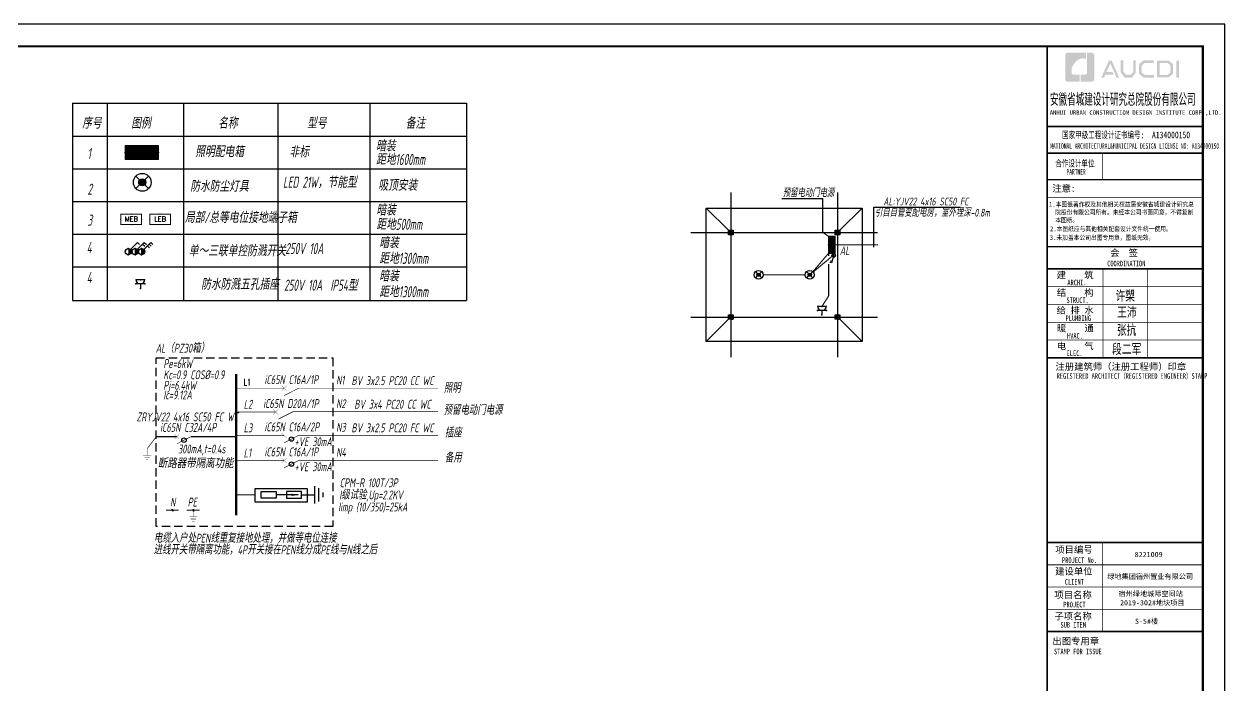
# Model space of a CAD drawing. Extents: x 4507539 to 10427425, y -64707 to 868222.
# Drawn here: x 4663961 to 4717948, y 304530 to 334230 of the extents above; entities that cross this region are included whole.
import ezdxf
from ezdxf.enums import TextEntityAlignment as Align

# ---------------------------------------------------------------- set-up
doc = ezdxf.new("R2010")
doc.units = 0
doc.header["$LTSCALE"] = 1000
doc.header["$MEASUREMENT"] = 0
doc.linetypes.add('DASH', pattern=[0.35, 0.25, -0.1])
doc.linetypes.add('DASH4', pattern=[0.1875, 0.125, -0.0625])
doc.layers.get('0').update_dxf_attribs({"linetype": 'CONTINUOUS'})
for name, color, linetype in [('!!DIM-动力', 7, 'CONTINUOUS'), ('!!电气', 1, 'CONTINUOUS'), ('DIM', 3, 'CONTINUOUS'), ('DIM-照明', 3, 'CONTINUOUS'), ('DOTE', 1, 'CONTINUOUS'), ('ELEMENT', 3, 'CONTINUOUS'), ('EQUIP-插座', 3, 'CONTINUOUS'), ('EQUIP-照明', 3, 'CONTINUOUS'), ('EQUIP-箱柜', 3, 'CONTINUOUS'), ('STAIR', 2, 'CONTINUOUS'), ('TK', 141, 'CONTINUOUS'), ('WIRE-动力', 6, 'CONTINUOUS'), ('WIRE-消防', 4, 'CONTINUOUS'), ('WIRE-照明', 1, 'CONTINUOUS'), ('图框', 140, 'CONTINUOUS'), ('图签文字', 147, 'CONTINUOUS'), ('电气', 7, 'CONTINUOUS')]:
    doc.layers.add(name, color=color, linetype=linetype)
doc.layers.add('EQUIP-消防', color=3, linetype='CONTINUOUS', lineweight=20)
doc.layers.add('图签', color=147, linetype='CONTINUOUS', lineweight=18)
doc.styles.add('_TEL_DIM', font='SIMPLEX', dxfattribs={"width": 0.8, "height": 3.5, "bigfont": 'HZTXT'})
doc.styles.add('HT', font='simhei.ttf')
doc.styles.add('HZTXT', font='gbeitc.shx', dxfattribs={"width": 0.7, "height": 4, "bigfont": 'hztxt.shx'})
doc.styles.get("Standard").update_dxf_attribs({"font": 'gbenor.shx', "bigfont": 'gbcbig.shx'})
doc.styles.add('宋体', font='', dxfattribs={"height": 4})
doc.styles.add('建筑图签-1', font='simhei.ttf', dxfattribs={"width": 0.7})
doc.styles.add('建筑图签-2', font='TXT.shx', dxfattribs={"width": 0.5, "bigfont": 'HZTXT.shx'})
doc.styles.add('标准1', font='romans.shx', dxfattribs={"width": 0.7, "bigfont": 'gbhzfs.shx'})
doc.styles.get('宋体').set_extended_font_data('SimSun')

# ---------------------------------------------------------------- blocks, each defined once
blk = doc.blocks.new('$equip$00002389')
for p, q in [((-0.65, 0.65), (-0.65, 0)), ((0.65, 0.65), (-0.65, 0.65)), ((-0.65, 0), (0.65, 0)), ((0.65, 0), (0.65, 0.65))]:
    blk.add_line(p, q)
at = {"const_width": 0.05}
blk.add_lwpolyline([(-0.65, 0.65), (0.65, 0.65), (0.65, 0), (-0.65, 0), (-0.65, 0.65), (0.65, 0.65)], dxfattribs=at)
for p in [(-0.65, 0.325), (0, 0.65), (0, 0), (0.65, 0.325)]:
    blk.add_point(p)
at = {"color": 7, "style": '_TEL_DIM'}
blk.add_attdef('$TEXT$', text='', height=0.3, dxfattribs=at).set_placement((0.006, 0.343), align=Align.MIDDLE_CENTER)
at = {"color": 7, "style": '_TEL_DIM', "flags": 1}
blk.add_attdef('A', text='', height=0.00002, dxfattribs=at).set_placement((0, 0), align=Align.MIDDLE_CENTER)
blk = doc.blocks.new('*X11')
at = {"color": 0}
for p, q in [((-250, 33), (-83, 200)), ((-250, 68), (-118, 200)), ((-250, 104), (-154, 200)), ((-250, 139), (-189, 200)), ((-250, 174), (-224, 200)), ((-247, 0), (-47, 200)), ((-212, 0), (-12, 200)), ((-177, 0), (23, 200)), ((-141, 0), (59, 200)), ((-106, 0), (94, 200)), ((-71, 0), (129, 200)), ((-35, 0), (165, 200)), ((0, 0), (200, 200)), ((35, 0), (235, 200)), ((71, 0), (250, 179)), ((106, 0), (250, 144)), ((141, 0), (250, 109)), ((177, 0), (250, 73)), ((212, 0), (250, 38)), ((247, 0), (250, 3))]:
    blk.add_line(p, q, dxfattribs=at)
blk = doc.blocks.new('$equip$00002943')
for p, q in [((-0.75, 0.6), (-0.75, 0)), ((0.75, 0.6), (-0.75, 0.6)), ((0.75, 0), (0.75, 0.6)), ((-0.75, 0), (0.75, 0))]:
    blk.add_line(p, q)
for points, const_width in [([(-0.75, 0.3), (0.75, 0.3)], 0.6), ([(-0.75, 0.6), (-0.75, 0), (0.75, 0), (0.75, 0.6), (-0.75, 0.6), (-0.75, 0)], 0.04)]:
    blk.add_lwpolyline(points, dxfattribs=dict(const_width=const_width))
for p in [(0, 0.6), (-0.75, 0.3), (0, 0), (0.75, 0.3)]:
    blk.add_point(p)
at = {"xscale": 0.00300000000061118, "yscale": 0.00300000000061118, "zscale": 0.00300000000061118}
blk.add_blockref('*X11', (0, 0), dxfattribs=at)
at = {"color": 7, "style": '_TEL_DIM', "flags": 1}
for tag in ['A', 'REMARK']:
    blk.add_attdef(tag, text='', height=0.00002, dxfattribs=at).set_placement((0, 0), align=Align.MIDDLE_CENTER)
blk = doc.blocks.new('0114')
at = {"color": 3, "linetype": 'Continuous', "const_width": 0.3}
for points in [[(0, 0), (0, -4.58)], [(-2.75, -4.58), (2.75, -4.58)], [(-1.83, -6.01), (1.83, -6.01)], [(-0.86, -7.5), (0.86, -7.5)]]:
    blk.add_lwpolyline(points, dxfattribs=at)
blk = doc.blocks.new('*X42')
at = {"color": 0}
for p, q in [((197.1, 124.2), (199.7, 126.7)), ((197.2, 123.8), (200.1, 126.7)), ((197.2, 124.6), (199.2, 126.7)), ((197.3, 123.4), (200.4, 126.6)), ((197.3, 125.2), (198.6, 126.5)), ((197.4, 123.1), (200.7, 126.5)), ((197.5, 122.9), (201, 126.3)), ((197.7, 122.6), (201.2, 126.1)), ((197.9, 122.4), (201.4, 125.9)), ((198.1, 122.2), (201.6, 125.7)), ((198.4, 122), (201.8, 125.4)), ((198.7, 121.9), (201.9, 125.2)), ((199, 121.8), (202, 124.8)), ((199.4, 121.7), (202.1, 124.5)), ((199.8, 121.7), (202.1, 124.1)), ((200.3, 121.8), (202, 123.5)), ((201.2, 122.3), (201.6, 122.7))]:
    blk.add_line(p, q, dxfattribs=at)
blk = doc.blocks.new('HC000089')
at = {"color": 4, "linetype": 'Continuous', "const_width": 0.2}
blk.add_lwpolyline([(-1.8, -1.8, 0.198912), (0, -2.5, 0.198912), (1.8, -1.8, 0.198912), (2.5, 0, 0.198912), (1.8, 1.8, 0.198912), (0, 2.5, 0.198912), (-1.8, 1.8, 0.198912), (-2.5, 0, 0.198912)], format="xyb", close=True, dxfattribs=at)
at = {"color": 4}
blk.add_blockref('*X42', (-199.6, -124.2), dxfattribs=at)
blk = doc.blocks.new('1107AA')
at = {"color": 3, "linetype": 'Continuous'}
for points, const_width in [([(0, -7.5), (-3.79, 0)], 0.3), ([(-1.25, 1.25), (1.25, -1.25)], 0.1), ([(1.25, 1.25), (-1.25, -1.25)], 0.1)]:
    blk.add_lwpolyline(points, dxfattribs=dict(at, const_width=const_width))
blk = doc.blocks.new('A$C7C37685A')
at = {"layer": 'ELEMENT', "color": 3}
for p, q in [((294, 104), (294, -104)), ((745, 104), (294, 104)), ((641, 0), (294, 0)), ((745, -104), (745, 104)), ((1135, -260), (1135, 260)), ((1264, -195), (1264, 195)), ((1394, -65), (1394, 65)), ((294, -104), (745, -104))]:
    blk.add_line(p, q, dxfattribs=at)
for points in [[(294, 0), (0, 0)], [(745, 0), (1135, 0)]]:
    blk.add_lwpolyline(points, dxfattribs=at)
for points in [[(658, 0), (450, -35), (450, 35), (658, 0)], [(450, 35), (658, 0), (450, -35), (450, 35)], [(450, -35), (450, 35), (658, 0), (450, 35)]]:
    blk.add_solid(points, dxfattribs=at)
blk = doc.blocks.new('A$C64190E90')
at = {"layer": 'DIM-照明', "color": 3}
blk.add_lwpolyline([(0, 104), (450, 104), (450, -104), (0, -104)], close=True, dxfattribs=at)
at = {"layer": 'DIM-照明'}
blk.add_blockref('A$C7C37685A', (466, 0), dxfattribs=at)
blk = doc.blocks.new('A$C5F6A5641')
at = {"layer": 'WIRE-照明', "color": 3}
for p, q in [((0, 0), (2337, 0)), ((0, -611), (0, 0)), ((2337, 0), (2337, -611)), ((2337, -611), (0, -611))]:
    blk.add_line(p, q, dxfattribs=at)
blk = doc.blocks.new('A$C147E26CF')
h = blk.add_hatch()
h.set_pattern_fill('ANSI32', color=252, scale=5)
h.set_pattern_definition([(45, (-685230.435, -516531.143), (-16.8379802, 16.8379802), []), (45, (-685219.21, -516531.143), (-16.8379802, 16.8379802), [])])
h.paths.add_polyline_path([(-7426, 3064), (-7226, 3064), (-7226, 2864), (-7426, 2864)])
h = blk.add_hatch()
h.set_pattern_fill('ANSI32', color=252, scale=5)
h.set_pattern_definition([(45, (-680430.435, -516531.143), (-16.8379802, 16.8379802), []), (45, (-680419.21, -516531.143), (-16.8379802, 16.8379802), [])])
h.paths.add_polyline_path([(-2626, 3064), (-2426, 3064), (-2426, 2864), (-2626, 2864)])
h = blk.add_hatch()
h.set_pattern_fill('ANSI32', color=252, scale=5)
h.set_pattern_definition([(45, (-685230.435, -520331.143), (-16.8379802, 16.8379802), []), (45, (-685219.21, -520331.143), (-16.8379802, 16.8379802), [])])
h.paths.add_polyline_path([(-7426, -736), (-7226, -736), (-7226, -936), (-7426, -936)])
h = blk.add_hatch()
h.set_pattern_fill('ANSI32', color=252, scale=5)
h.set_pattern_definition([(45, (-680430.435, -520331.143), (-16.8379802, 16.8379802), []), (45, (-680419.21, -520331.143), (-16.8379802, 16.8379802), [])])
h.paths.add_polyline_path([(-2626, -736), (-2426, -736), (-2426, -936), (-2626, -936)])
at = {"color": 252}
for points in [[(-7426, 3064), (-7226, 3064), (-7226, 2864), (-7426, 2864)], [(-7418, 3056), (-7234, 3056), (-7234, 2872), (-7418, 2872)], [(-2626, 3064), (-2426, 3064), (-2426, 2864), (-2626, 2864)], [(-2618, 3056), (-2434, 3056), (-2434, 2872), (-2618, 2872)], [(-7426, -736), (-7226, -736), (-7226, -936), (-7426, -936)], [(-7418, -744), (-7234, -744), (-7234, -928), (-7418, -928)], [(-2626, -736), (-2426, -736), (-2426, -936), (-2626, -936)], [(-2618, -744), (-2434, -744), (-2434, -928), (-2618, -928)]]:
    blk.add_lwpolyline(points, close=True, dxfattribs=at)
at = {"layer": 'DOTE', "color": 252}
for points in [[(-7326, 4764), (-7326, -2636)], [(-2526, 4764), (-2526, -2636)], [(-9126, 2964), (-726, 2964)], [(-9126, -836), (-726, -836)]]:
    blk.add_lwpolyline(points, dxfattribs=at)
at = {"layer": 'STAIR', "color": 252}
blk.add_lwpolyline([(-8426, 4064), (-1426, 4064), (-1426, -1936), (-8426, -1936)], close=True, dxfattribs=at)
for points in [[(-7426, 3064), (-8426, 4064)], [(-2426, 3064), (-1426, 4064)], [(-8426, -1936), (-7426, -936)], [(-1426, -1936), (-2426, -936)]]:
    blk.add_lwpolyline(points, dxfattribs=at)
blk = doc.blocks.new('$equip$00001149')
for p, q in [((-0.354, 0.354), (0.354, -0.354)), ((0.354, 0.354), (-0.354, -0.354))]:
    blk.add_line(p, q)
for radius in [0.5, 0.2]:
    blk.add_circle((0, 0), radius)
for points in [[(-0.173, 0.1), (0.173, 0.1), (-0.2, 0), (0.2, 0)], [(-0.173, -0.1), (0.173, -0.1), (-0.2, 0), (0.2, 0)], [(-0.1, 0.173), (0.1, 0.173), (-0.173, 0.1), (0.173, 0.1)], [(0, 0.2), (0, 0.2), (-0.1, 0.173), (0.1, 0.173)], [(-0.1, -0.173), (0.1, -0.173), (-0.173, -0.1), (0.173, -0.1)], [(0, -0.2), (0, -0.2), (-0.1, -0.173), (0.1, -0.173)]]:
    blk.add_solid(points)
at = {"flags": 9}
blk.add_attdef('A', (0, 0), '', height=0.00002, dxfattribs=at)
blk = doc.blocks.new('$equip$00001213')
for p, q in [((0.147, 0.356), (0.625, 0.833)), ((0.625, 0.833), (0.766, 0.692))]:
    blk.add_line(p, q)
blk.add_circle((0, 0.208), 0.208)
for p in [(-0.208, 0.208), (0, 0.417), (0, 0), (0.208, 0.208)]:
    blk.add_point(p)
for points in [[(0.104, 0.389), (0.104, 0.028), (0, 0.417), (0, 0)], [(0.18, 0.313), (0.18, 0.104), (0.104, 0.389), (0.104, 0.028)], [(0.208, 0.208), (0.208, 0.208), (0.18, 0.313), (0.18, 0.104)]]:
    blk.add_solid(points)
at = {"flags": 9}
blk.add_attdef('A', (0, 0), '', height=0.00002, dxfattribs=at)
blk = doc.blocks.new('$equip$00001214')
for p, q in [((0.147, 0.356), (0.625, 0.833)), ((0.625, 0.833), (0.766, 0.692)), ((0, 0.417), (0, 0)), ((0.512, 0.72), (0.653, 0.579))]:
    blk.add_line(p, q)
blk.add_circle((0, 0.208), 0.208)
for p in [(-0.208, 0.208), (0, 0.417), (0.208, 0.208), (0, 0)]:
    blk.add_point(p)
for points in [[(0.104, 0.389), (0.104, 0.028), (0, 0.417), (0, 0)], [(0.18, 0.313), (0.18, 0.104), (0.104, 0.389), (0.104, 0.028)], [(0.208, 0.208), (0.208, 0.208), (0.18, 0.313), (0.18, 0.104)]]:
    blk.add_solid(points)
at = {"flags": 9}
blk.add_attdef('A', (0, 0), '', height=0.00002, dxfattribs=at)
blk = doc.blocks.new('$equip$00001215')
for p, q in [((0.147, 0.356), (0.625, 0.833)), ((0.625, 0.833), (0.766, 0.692)), ((0, 0.417), (0, 0)), ((0.399, 0.607), (0.54, 0.466)), ((0.512, 0.72), (0.653, 0.579))]:
    blk.add_line(p, q)
blk.add_circle((0, 0.208), 0.208)
for p in [(-0.208, 0.208), (0, 0.417), (0, 0), (0.208, 0.208)]:
    blk.add_point(p)
for points in [[(0.104, 0.389), (0.104, 0.028), (0, 0.417), (0, 0)], [(0.18, 0.313), (0.18, 0.104), (0.104, 0.389), (0.104, 0.028)], [(0.208, 0.208), (0.208, 0.208), (0.18, 0.313), (0.18, 0.104)]]:
    blk.add_solid(points)
at = {"flags": 9}
blk.add_attdef('A', (0, 0), '', height=0.00002, dxfattribs=at)
blk = doc.blocks.new('$equip$00001238')
for p, q in [((0.5, 0.95), (-0.5, 0.95)), ((0.5, 0.5), (-0.5, 0.5)), ((0, 0.5), (0, 0))]:
    blk.add_line(p, q)
blk.add_arc((0, 1), 0.5, 180, 0)
for p in [(-0.5, 0.5), (0, 0.95), (0, 0), (0.5, 0.5)]:
    blk.add_point(p)
at = {"flags": 9}
blk.add_attdef('A', (0, 0), '', height=0.00002, dxfattribs=at)
blk = doc.blocks.new('院标1')
h = blk.add_hatch(color=150)
h.dxf.hatch_style = 1
h.set_gradient(color1=(33, 113, 253), color2=(33, 113, 253), tint=1, name='INVCURVED')
edge = h.paths.add_edge_path()
edge.add_spline(control_points=[(116373, 648379), (116379, 648379), (116382, 648379), (116391, 648379), (116391, 648379), (116391, 648379), (116616, 648379), (116616, 648379), (116616, 648379), (116616, 648379), (116616, 648054), (116616, 648054), (116616, 648054), (116616, 648054), (116108, 648054), (116108, 648054), (116108, 648054), (116028, 648054), (115963, 648111), (115963, 648199), (115963, 648199), (115963, 648199), (115963, 649215), (115963, 649215), (115963, 649215), (115963, 649295), (116018, 649360), (116108, 649360), (116108, 649360), (116108, 649360), (116897, 649360), (116897, 649360), (116897, 649360), (116897, 649360), (116897, 649080), (116897, 649080), (116897, 649080), (116897, 649080), (116566, 649140), (116356, 648859), (116356, 648859), (116245, 648719), (116240, 648545), (116247, 648466), (116247, 648466), (116254, 648386), (116247, 648466), (116247, 648466), (116247, 648466), (116247, 648466), (116258, 648374), (116373, 648379)], knot_values=[0, 0, 0, 0, 0.071429, 0.071429, 0.071429, 0.107143, 0.142857, 0.142857, 0.142857, 0.178571, 0.214286, 0.214286, 0.214286, 0.25, 0.285714, 0.285714, 0.285714, 0.321429, 0.357143, 0.357143, 0.357143, 0.392857, 0.428571, 0.428571, 0.428571, 0.464286, 0.5, 0.5, 0.5, 0.535714, 0.571429, 0.571429, 0.571429, 0.607143, 0.642857, 0.642857, 0.642857, 0.678571, 0.714286, 0.714286, 0.714286, 0.75, 0.785714, 0.785714, 0.785714, 0.821429, 0.857143, 0.857143, 0.857143, 0.928571, 1, 1, 1, 1], degree=3, periodic=0)
h = blk.add_hatch(color=150)
h.dxf.hatch_style = 1
h.set_gradient(color1=(33, 113, 253), color2=(33, 113, 253), tint=1, name='INVCURVED')
edge = h.paths.add_edge_path()
edge.add_spline(control_points=[(117268, 649215), (117268, 649215), (117268, 648199), (117268, 648199), (117268, 648199), (117268, 648114), (117212, 648054), (117123, 648054), (117123, 648054), (117123, 648054), (116663, 648054), (116663, 648054), (116663, 648054), (116663, 648054), (116663, 648379), (116663, 648379), (116663, 648379), (116663, 648379), (116865, 648379), (116865, 648379), (116865, 648379), (116907, 648379), (116941, 648413), (116941, 648455), (116941, 648455), (116941, 648455), (116941, 649360), (116941, 649360), (116941, 649360), (116941, 649360), (117123, 649360), (117123, 649360), (117123, 649360), (117204, 649360), (117268, 649306), (117268, 649215)], knot_values=[0, 0, 0, 0, 0.1, 0.1, 0.1, 0.15, 0.2, 0.2, 0.2, 0.25, 0.3, 0.3, 0.3, 0.35, 0.4, 0.4, 0.4, 0.45, 0.5, 0.5, 0.5, 0.55, 0.6, 0.6, 0.6, 0.65, 0.7, 0.7, 0.7, 0.75, 0.8, 0.8, 0.8, 0.9, 1, 1, 1, 1], degree=3, periodic=0)

msp = doc.modelspace()

# ---------------------------------------------------------------- hatches: boundary and pattern name
at = {"layer": '图框'}
h = msp.add_hatch(color=256, dxfattribs=at)
h.paths.add_polyline_path([(4715761, 332589), (4715887, 332589), (4715887, 331818), (4715761, 331818)])
h.paths.add_polyline_path([(4715009, 332472), (4715009, 331946), (4715369, 331946), (4715493, 332053), (4715493, 332371), (4715373, 332472)], flags=16)
h.paths.add_polyline_path([(4714891, 332590), (4714891, 331828), (4715413, 331828), (4715612, 331998), (4715612, 332426), (4715416, 332590)])
h.paths.add_polyline_path([(4714748, 332594), (4714748, 332478), (4714341, 332478), (4714208, 332367), (4714208, 332048), (4714341, 331945), (4714750, 331945), (4714750, 331824), (4714286, 331824), (4714084, 331998), (4714084, 332426), (4714282, 332594)])
h.paths.add_polyline_path([(4713265, 332592), (4713385, 332592), (4713385, 332081), (4713499, 331950), (4713710, 331950), (4713824, 332081), (4713824, 332592), (4713938, 332592), (4713938, 332044), (4713774, 331827), (4713436, 331827), (4713265, 332046)])
h.paths.add_polyline_path([(4712733, 332590), (4712850, 332590), (4713192, 331826), (4713076, 331826), (4712795, 332460), (4712620, 332072), (4712891, 332072), (4712952, 331957), (4712571, 331957), (4712512, 331824), (4712389, 331824)])

# ---------------------------------------------------------------- linework, layer by layer
at = {"layer": '!!DIM-动力', "color": 2}
msp.add_line((4702156, 326005), (4706049, 326004), dxfattribs=at)
at = {"layer": '!!电气', "color": 2}
for p, q in [((4698028, 326385), (4699877, 326384)), ((4699877, 324862), (4699877, 326384)), ((4702156, 324199), (4702156, 326005))]:
    msp.add_line(p, q, dxfattribs=at)
at = {"color": 3, "linetype": 'Continuous', "elevation": 0}
for points, const_width in [([(4675149, 316670), (4675399, 316920)], 10), ([(4675149, 316920), (4675399, 316670)], 10), ([(4676046, 316806), (4675399, 316479)], 30), ([(4670582, 315802), (4670582, 315550)], 10)]:
    msp.add_lwpolyline(points, dxfattribs=dict(at, const_width=const_width))
at = {"layer": 'DIM', "color": 2, "linetype": 'Continuous'}
for p, q in [((4666135, 330671), (4683847, 330671)), ((4666135, 329198), (4683847, 329198)), ((4666135, 327725), (4683847, 327725)), ((4666135, 326253), (4683847, 326253)), ((4666135, 324780), (4683847, 324780)), ((4666135, 323319), (4683847, 323319)), ((4666135, 321811), (4683847, 321811))]:
    msp.add_line(p, q, dxfattribs=at)
at = {"layer": 'DIM-照明', "color": 3, "linetype": 'DASH4', "ltscale": 3}
for p, q in [((4669904, 311653, 0), (4669904, 319237, 0)), ((4669904, 319237, 0), (4677842, 319237, 0)), ((4677842, 319237, 0), (4677842, 311653, 0)), ((4677842, 311653, 0), (4669904, 311653, 0))]:
    msp.add_line(p, q, dxfattribs=at)
at = {"layer": 'DIM-照明', "color": 3, "const_width": 100}
msp.add_lwpolyline([(4673500, 318506), (4673500, 312154)], dxfattribs=at)
at = {"layer": 'DIM-照明', "color": 3, "linetype": 'Continuous', "const_width": 28.8}
for points in [[(4673500, 317867), (4675654, 317867)], [(4676311, 317867), (4682565, 317867)], [(4673500, 314609), (4675282, 314609)], [(4673500, 314609), (4675648, 314609)], [(4676311, 314621), (4682564, 314621)]]:
    msp.add_lwpolyline(points, dxfattribs=at)
at = {"layer": 'DIM-照明', "color": 3, "linetype": 'Continuous', "elevation": 0}
for points, const_width in [([(4673500, 316795), (4675282, 316795)], 28.8), ([(4673500, 316795), (4675282, 316795)], 28.8), ([(4676040, 316807), (4682564, 316807)], 28.8), ([(4676046, 316806), (4676338, 316806)], 28.8), ([(4669499, 315149), (4669904, 315686)], 28.8), ([(4669904, 315686), (4670825, 315686)], 49.9), ([(4671463, 315686), (4673500, 315686)], 49.9), ([(4673500, 315735), (4675282, 315735)], 28.8), ([(4673500, 315735), (4675648, 315735)], 28.8), ([(4676311, 315747), (4682564, 315747)], 28.8), ([(4673480, 313074), (4674347, 313074)], 47.2), ([(4670337, 312384), (4670918, 312384)], 47.5), ([(4671275, 312388), (4671855, 312388)], 47.5)]:
    msp.add_lwpolyline(points, dxfattribs=dict(at, const_width=const_width))
at = {"layer": 'DIM-照明', "color": 3, "linetype": 'Continuous'}
for centre in [(4671151, 315528, 0), (4675982, 315580, 0), (4675982, 314455)]:
    msp.add_circle(centre, 100, dxfattribs=at)
at = {"layer": 'TK', "color": 2}
for p, q in [((4666135, 330671), (4666135, 321811)), ((4667705, 330671), (4667705, 321811)), ((4671124, 330671), (4671124, 321811)), ((4675377, 330671), (4675377, 321811)), ((4679503, 330671), (4679503, 321811)), ((4683847, 330671), (4683847, 321811))]:
    msp.add_line(p, q, dxfattribs=at)
at = {"layer": 'WIRE-动力', "color": 6, "linetype": 'Continuous', "const_width": 50}
msp.add_lwpolyline([(4700432, 324310), (4702353, 324310)], dxfattribs=at)
at = {"layer": 'WIRE-照明', "color": 2, "const_width": 50}
for points in [[(4700132, 324685), (4699877, 324862)], [(4700132, 323935), (4700132, 323809)], [(4699436, 323089), (4700285, 323794)], [(4700132, 323446), (4700132, 322014), (4699832, 321542)], [(4697182, 322962), (4699082, 322962)]]:
    msp.add_lwpolyline(points, dxfattribs=at)
at = {"layer": 'WIRE-照明', "color": 2, "linetype": 'Continuous', "const_width": 50}
msp.add_lwpolyline([(4699424, 323103), (4700132, 323935)], dxfattribs=at)
at = {"layer": '图框'}
for p, q in [((4709953, 329630), (4716953, 329630)), ((4709953, 329630), (4716953, 329630)), ((4709953, 328430), (4716953, 328430))]:
    msp.add_line(p, q, dxfattribs=at)
msp.add_lwpolyline([(4633848, 274830), (4717948, 274830), (4717948, 334230), (4633848, 334230)], close=True, dxfattribs=at)
at = {"layer": '图框', "const_width": 100}
msp.add_lwpolyline([(4636348, 275830), (4716948, 275830), (4716948, 333230), (4636348, 333230)], close=True, dxfattribs=at)
at = {"layer": '图框'}
for points, const_width in [([(4709953, 275830), (4709953, 333230)], 70), ([(4709953, 329630), (4716953, 329630)], 60), ([(4709953, 328430), (4716953, 328430)], 60), ([(4709953, 328430), (4716953, 328430)], 60), ([(4712453, 328430), (4712453, 327230)], 35), ([(4709953, 327230), (4716953, 327230)], 60), ([(4709953, 327230), (4716953, 327230)], 60), ([(4709953, 326429), (4716953, 326429)], 35), ([(4709961, 324230), (4716961, 324230)], 60), ([(4709961, 323230), (4716961, 323230)], 70), ([(4709961, 323230), (4716961, 323230)], 70), ([(4712461, 323230), (4712461, 319230)], 35), ([(4714461, 323230), (4714461, 319230)], 35), ([(4709961, 322430), (4716961, 322430)], 35), ([(4709961, 321630), (4716961, 321630)], 35), ([(4709961, 320830), (4716961, 320830)], 35), ([(4709961, 320030), (4716961, 320030)], 35), ([(4709961, 319230), (4716961, 319230)], 70), ([(4709953, 310930), (4716953, 310930)], 70), ([(4709953, 310930), (4716953, 310930)], 70), ([(4712453, 306930), (4712453, 310930)], 35), ([(4709953, 309930), (4716953, 309930)], 35), ([(4709953, 308930), (4716953, 308930)], 35), ([(4709953, 307930), (4716953, 307930)], 35), ([(4716953, 306930), (4709953, 306930)], 70)]:
    msp.add_lwpolyline(points, dxfattribs=dict(at, const_width=const_width))

# ---------------------------------------------------------------- block references
at = {"layer": '!!电气', "color": 2}
msp.add_blockref('A$C147E26CF', (4703058, 321898), dxfattribs=at)
msp.add_blockref('院标1', (4594804, -316419))
at = {"layer": 'DIM-照明', "linetype": 'Continuous'}
for p, xscale, yscale, zscale, rotation in [((4675654, 317867), 87.60960008323309, 87.60960008323309, 87.60960008323309, 89.99999998827529), ((4675654, 315747, 0), 87.60960008323309, 87.60960008323309, 87.60960008323309, 89.99999998827529), ((4670839, 315686, 0), 83.2291202545166, 83.2291202545166, 83.2291202545166, 90), ((4675654, 314621), 87.60960008323309, 87.60960008323309, 87.60960008323309, 89.99999998827529)]:
    msp.add_blockref('1107AA', p, dxfattribs=dict(at, xscale=xscale, yscale=yscale, zscale=zscale, rotation=rotation))
at = {"layer": 'DIM-照明', "color": 3, "linetype": 'Continuous', "xscale": -66.50000000000003, "yscale": 66.5, "zscale": 66.49999999999999, "rotation": 1.643353773062017e-06}
msp.add_blockref('0114', (4669499, 315149, 0), dxfattribs=at)
at = {"layer": 'DIM-照明', "xscale": 14.62999994307756, "yscale": 14.62999994307756, "zscale": 14.62999994307756}
for p in [(4670639, 312384, 0), (4671576, 312384, 0)]:
    msp.add_blockref('HC000089', p, dxfattribs=at)
at = {"layer": 'DIM-照明', "linetype": 'DASH', "xscale": -66.49999997299165, "yscale": 66.50000019388972, "zscale": 66.49999999999999, "rotation": 1.50656647157632e-06}
msp.add_blockref('0114', (4671576, 312388, 0), dxfattribs=at)
at = {"layer": 'EQUIP-插座', "color": 2, "xscale": 400, "yscale": 400, "zscale": 400}
for p in [(4669192, 322348, 0), (4699832, 321162)]:
    msp.add_blockref('$equip$00001238', p, dxfattribs=at)
at = {"layer": 'EQUIP-消防', "color": 7, "xscale": 720, "yscale": 720, "zscale": 720}
for p, values in [((4668779, 325221), {'$TEXT$': 'MEB'}), ((4670078, 325221), {'$TEXT$': 'LEB'})]:
    msp.add_blockref('$equip$00002389', p, dxfattribs=at).add_auto_attribs(values)
at = {"layer": 'EQUIP-照明', "xscale": 800, "yscale": 800, "zscale": 800}
msp.add_blockref('$equip$00001149', (4669275, 327117, 0), dxfattribs=at)
at = {"layer": 'EQUIP-照明', "linetype": 'ByBlock', "xscale": 662.9464285969734, "yscale": 662.9464285969734, "zscale": 662.9464285969734}
for name, p in [('$equip$00001213', (4668649, 323861, 0)), ('$equip$00001214', (4668953, 323861, 0)), ('$equip$00001215', (4669247, 323861, 0))]:
    msp.add_blockref(name, p, dxfattribs=at)
at = {"layer": 'EQUIP-照明', "color": 2, "xscale": 400, "yscale": 400, "zscale": 400, "rotation": 209.7855105575851}
msp.add_blockref('$equip$00001214', (4700316, 323908), dxfattribs=at)
at = {"layer": 'EQUIP-照明', "color": 2, "xscale": 400, "yscale": 400, "zscale": 400}
for p in [(4696982, 322962), (4699282, 322962)]:
    msp.add_blockref('$equip$00001149', p, dxfattribs=at)
at = {"layer": 'EQUIP-箱柜', "xscale": 1000, "yscale": 1000, "zscale": 1000}
msp.add_blockref('$equip$00002943', (4669254, 328159), dxfattribs=at)
at = {"layer": 'EQUIP-箱柜', "color": 6, "xscale": 500, "yscale": 500, "zscale": 500, "rotation": 90}
msp.add_blockref('$equip$00002943', (4700432, 324310), dxfattribs=at)
at = {"layer": 'WIRE-消防'}
msp.add_blockref('A$C5F6A5641', (4674347, 313362, 0), dxfattribs=at)
at = {"layer": 'WIRE-照明', "xscale": 1.5, "yscale": 1.5, "zscale": 1.5}
msp.add_blockref('A$C64190E90', (4674625, 313074, 0), dxfattribs=at)

# ---------------------------------------------------------------- texts
at = {"color": 0, "style": 'HZTXT', "width": 0.7}
for s, p in [('序号', (4666569, 329531)), ('图例', (4668779, 329531)), ('名称', (4672681, 329531)), ('型号', (4676679, 329531)), ('备注', (4681115, 329531)), ('暗装', (4679783, 328507)), ('1', (4666816, 328156)), ('距地1600mm', (4679783, 327897)), ('防水防尘灯具', (4671426, 326691, 0)), ('吸顶安装', (4679880, 326737, 0)), ('2', (4666816, 326557)), ('3', (4666816, 325169)), ('暗装', (4679929, 324157, 0)), ('4', (4666777, 323931)), ('距地1300mm', (4679929, 323451, 0)), ('4', (4666777, 322584)), ('暗装', (4679929, 322658, 0)), ('250V 10A  IP54型 ', (4675650, 322245, 0)), ('距地1300mm', (4679929, 321952, 0))]:
    msp.add_text(s, height=500, dxfattribs=at).set_placement(p)
for s, p in [('LED 21W，节能型', (4675602, 327120, 0)), ('单～三联单控防溅开关', (4671360, 324046, 0)), ('250V 10A', (4675704, 324139, 0)), ('防水防溅五孔插座', (4671918, 322538, 0))]:
    msp.add_text(s, height=500, dxfattribs=at).set_placement(p, align=Align.MIDDLE_LEFT)
at = {"layer": 'DIM-照明', "color": 0, "style": 'HZTXT', "width": 0.7}
for s, p in [('照明配电箱', (4671653, 328248)), ('非标', (4675890, 328236)), ('暗装', (4679796, 325624)), ('局部/总等电位接地端子箱', (4671192, 325290)), ('距地500mm', (4679796, 324981))]:
    msp.add_text(s, height=500, dxfattribs=at).set_placement(p)
at = {"layer": 'DIM-照明', "color": 7, "style": 'HZTXT', "width": 0.7}
for s, height, p in [('预留电动门电源', 350, (4698063, 326459)), ('AL:YJV22 4x16 SC50 FC', 350, (4702591, 326080)), ('引自自管变配电房，室外埋深-0.8m', 350, (4702207, 325577)), ('预留电动门电源', 400, (4682819, 316674, 0)), ('插座', 400, (4682876, 315658, 0)), ('备用', 400, (4682876, 314533, 0))]:
    msp.add_text(s, height=height, dxfattribs=at).set_placement(p)
at = {"layer": 'DIM-照明', "color": 7, "linetype": 'Continuous', "style": 'HZTXT', "width": 0.7}
for s, p in [('AL', (4700852, 324048, 0)), ('AL（PZ30箱）', (4671076, 319705, 0)), ('ZRYJV22 4x16 SC50 FC WC', (4671301, 316576, 0)), ('iC65N C32A/4P', (4671342, 316104, 0))]:
    msp.add_text(s, height=400, rotation=0, dxfattribs=at).set_placement(p, align=Align.MIDDLE)
for s, p in [('Pe=6kW', (4670224, 318771, 0)), ('Kc=0.9 COS%%C=0.9', (4670224, 318269, 0)), ('Pj=6.4kW', (4670224, 317795, 0)), ('iC65N C16A/1P', (4674769, 318048)), ('N1', (4677992, 318029)), ('Ic=9.12A', (4670224, 317363, 0)), ('N2', (4677992, 316969, 0)), ('iC65N C16A/2P', (4674769, 315927, 0)), ('N3', (4677992, 315908, 0)), ('iC65N C16A/1P', (4674769, 314802)), ('N4', (4677992, 314783))]:
    msp.add_text(s, height=400, rotation=0, dxfattribs=at).set_placement(p)
for s, p in [('BV 3x2.5 PC20 CC WC', (4680527, 318206)), ('BV 3x4 PC20 CC WC', (4680527, 317146, 0)), ('BV 3x2.5 PC20 FC WC', (4680527, 316085, 0))]:
    msp.add_text(s, height=400, dxfattribs=at).set_placement(p, align=Align.MIDDLE)
at = {"layer": 'DIM-照明', "color": 7, "style": 'HZTXT', "width": 0.7}
msp.add_text('照明', height=400, rotation=0, dxfattribs=at).set_placement((4682830, 317664))
at = {"layer": 'DIM-照明', "color": 7, "linetype": 'Continuous', "style": 'HZTXT', "width": 0.7}
for s, p in [('L2', (4673837, 316944, 0)), ('iC65N D20A/1P', (4674710, 316976, 0)), ('L3', (4673837, 315884, 0)), ('300mA,t=0.4s', (4670884, 314934)), ('+VE 30mA', (4676119, 315262, 0)), ('L1', (4673837, 314758)), ('+VE 30mA', (4676119, 314136)), ('CPM-R 100T/3P', (4678154, 313415, 0)), ('I级试验,Up=2.2KV', (4678132, 312869, 0)), ('Iimp (10/350)=25kA', (4678083, 312327, 0)), ('电缆入户处PEN线重复接地处理，并做等电位连接', (4669794, 310926, 0)), ('进线开关带隔离功能，4P开关接在PEN线分成PE线与N线之后', (4669781, 310401, 270))]:
    msp.add_text(s, height=400, dxfattribs=at).set_placement(p)
at = {"layer": 'DIM-照明', "color": 7, "style": 'HZTXT', "width": 0.7}
msp.add_text('断路器带隔离功能', height=450, dxfattribs=at).set_placement((4671671, 314523), align=Align.MIDDLE)
at = {"layer": 'DIM-照明', "linetype": 'Continuous', "style": 'HZTXT', "width": 0.7}
for s, p in [('N', (4670530, 312547, 0)), ('PE', (4671318, 312547, 0))]:
    msp.add_text(s, height=400, rotation=0, dxfattribs=at).set_placement(p)
at = {"layer": '图框'}
for s, height, style, width, p in [('ANHUI URBAN CONSTRUCTION DESIGN INSTITUTE CORP.,LTD.', 200, '建筑图签-1', 0.91, (4710071, 330152)), ('NATIONAL ARCHITECTURAL&MUNICIPAL DESIGN LICENSE NO: A134000150', 250, '建筑图签-1', 0.6, (4710090, 328625)), ('PARTNER', 250, '建筑图签-1', 0.6, (4710828, 327464)), ('1.本图纸著作权及其他相关权益属安徽省城建设计研究总', 210, 'HT', 0.88, (4710039, 326023)), ('本图纸。', 210, 'HT', 0.88, (4710318, 325319)), ('院股份有限公司所有。未经本公司书面同意，不得复制', 210, 'HT', 0.88, (4710318, 325669)), (' 2.本图纸应与其他相关配套设计文件统一使用。 ', 210, 'HT', 0.88, (4709928, 324922)), ('3.未加盖本公司出图专用章，图纸无效。', 210, 'HT', 0.88, (4710071, 324528)), ('COORDINATION', 250, '建筑图签-1', 0.7, (4712653, 323343)), ('ARCHI.', 250, '建筑图签-1', 0.7, (4710862, 322492)), ('STRUCT.', 250, '建筑图签-1', 0.7, (4710823, 321695)), ('PLUMBING', 250, '建筑图签-1', 0.7, (4710782, 320888)), ('HVAC.', 250, '建筑图签-1', 0.7, (4710847, 320095)), ('ELEC.', 250, '建筑图签-1', 0.7, (4710831, 319310)), ('REGISTERED ARCHITECT（REGISTERED ENGINEER）STAMP', 250, '建筑图签-1', 0.7, (4710382, 318289)), ('PROJECT No.', 250, '建筑图签-1', 0.7, (4710623, 310015, -1799)), ('CLIENT', 250, '建筑图签-1', 0.7, (4710747, 309036)), ('PROJECT', 250, '建筑图签-1', 0.7, (4710682, 308017)), ('SUB ITEM', 250, '建筑图签-1', 0.7, (4710555, 307106)), ('STAMP FOR ISSUE', 250, '建筑图签-1', 0.7, (4710266, 305911))]:
    msp.add_text(s, height=height, dxfattribs=dict(at, style=style, width=width)).set_placement(p)
at = {"layer": '图签', "color": 2, "style": '宋体'}
for s, height, p in [('8221009', 229.3, (4713890, 310278)), ('绿地集团宿州置业有限公司', 229.34, (4712658, 309292)), ('宿州绿地城际空间站', 229.3, (4713163, 308518)), ('2019-302#地块项目', 229.34, (4713230, 308109)), ('S-5#楼', 229.3, (4713902, 307278))]:
    msp.add_text(s, height=height, dxfattribs=at).set_placement(p)
at = {"layer": '图签文字', "color": 7, "style": '建筑图签-1'}
for s, height, width, p in [('安徽省城建设计研究总院股份有限公司', 500, 0.55, (4710081, 330607)), ('国家甲级工程设计证书编号:  A134000150', 300, 0.7, (4710625, 329097)), ('合作设计单位', 300, 0.7, (4710318, 327820))]:
    msp.add_text(s, height=height, dxfattribs=dict(at, width=width)).set_placement(p)
for s, p in [('注意:', (4710184, 326693)), ('会  签', (4712788, 323798)), ('建    筑', (4710383, 322797)), ('结    构', (4710387, 322009)), ('给 排 水', (4710378, 321215)), ('暖    通', (4710396, 320412)), ('电    气', (4710386, 319612)), ('注册建筑师（注册工程师）印章', (4710328, 318684)), ('项目编号', (4710321, 310462)), ('建设单位', (4710313, 309485)), ('项目名称', (4710280, 308427)), ('子项名称', (4710280, 307470)), ('出图专用章', (4710189, 306348))]:
    msp.add_text(s, height=300, dxfattribs=at).set_placement(p)
at = {"layer": '图签文字', "color": 1, "style": '建筑图签-2', "width": 0.7}
for s, p in [('许槊', (4713028, 321758)), ('王沛', (4713099, 321017)), ('张抗', (4713088, 320221)), ('段二军', (4712874, 319362))]:
    msp.add_text(s, height=500, dxfattribs=at).set_placement(p)
at = {"layer": '电气', "style": '标准1', "width": 0.7}
msp.add_text('L1', height=300, dxfattribs=at).set_placement((4674002, 318130, 270), align=Align.MIDDLE)

doc.saveas('drawing.dxf')
